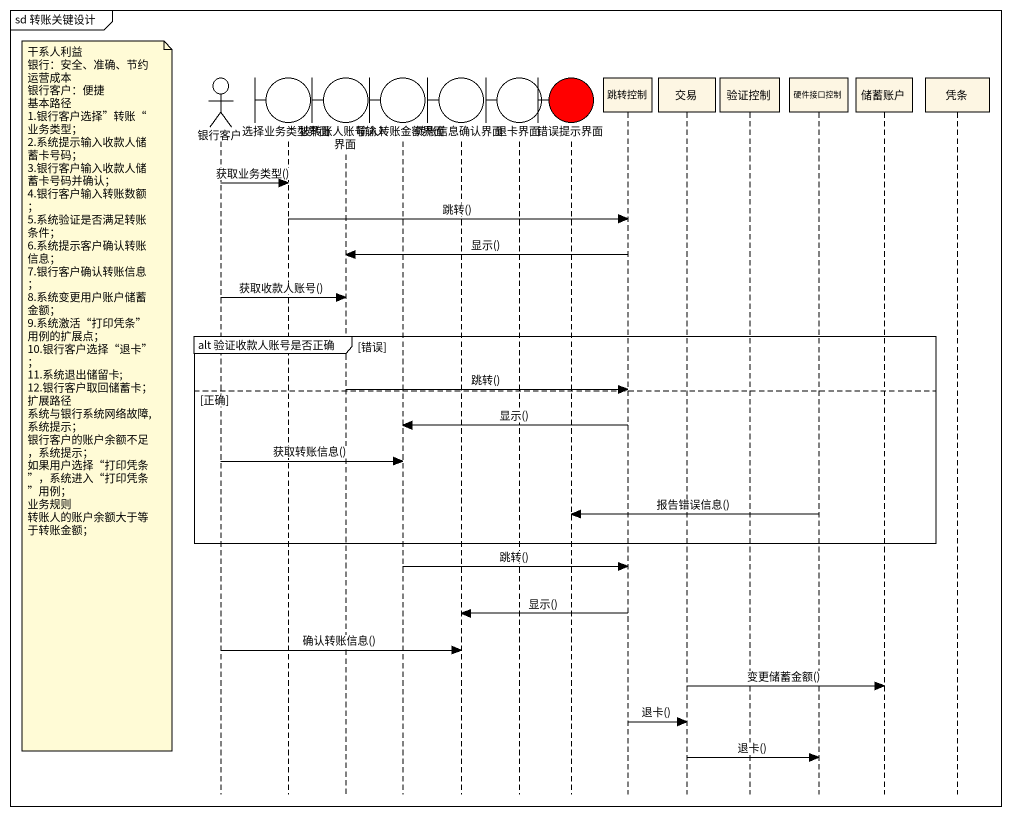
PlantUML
@startuml
mainframe sd 转账关键设计
hide footbox
actor 银行客户
boundary 选择业务类型界面
boundary 被转账人账号输入界面
boundary 输入转账金额界面
boundary 转账信息确认界面
boundary 退卡界面
boundary 错误提示界面 #FF0000
participant 跳转控制
participant 交易
participant 验证控制
participant 硬件接口控制
participant 储蓄账户
participant 凭条

银行客户 -> 选择业务类型界面 : 获取业务类型()
选择业务类型界面 -> 跳转控制 : 跳转()
跳转控制 -> 被转账人账号输入界面 : 显示()
银行客户 -> 被转账人账号输入界面 : 获取收款人账号()
group alt 验证收款人账号是否正确 [错误]
  被转账人账号输入界面 -> 跳转控制 : 跳转()
else 正确
  note left of 银行客户
    干系人利益
    银行：安全、准确、节约运营成本
    银行客户：便捷
    基本路径
    1.银行客户选择”转账“业务类型；
    2.系统提示输入收款人储蓄卡号码；
    3.银行客户输入收款人储蓄卡号码并确认；
    4.银行客户输入转账数额；
    5.系统验证是否满足转账条件；
    6.系统提示客户确认转账信息；
    7.银行客户确认转账信息；
    8.系统变更用户账户储蓄金额；
    9.系统激活“打印凭条”用例的扩展点；
    10.银行客户选择“退卡”；
    11.系统退出储留卡;
    12.银行客户取回储蓄卡；
    扩展路径
    系统与银行系统网络故障,系统提示；
    银行客户的账户余额不足，系统提示；
    如果用户选择“打印凭条”，系统进入“打印凭条”用例；
    业务规则
    转账人的账户余额大于等于转账金额；
  end note
  跳转控制 -> 输入转账金额界面 : 显示()
  银行客户 -> 输入转账金额界面 : 获取转账信息()
  硬件接口控制 -> 错误提示界面 : 报告错误信息()
end
输入转账金额界面 -> 跳转控制 : 跳转()
跳转控制 -> 转账信息确认界面 : 显示()
银行客户 -> 转账信息确认界面 : 确认转账信息()
交易 -> 储蓄账户 : 变更储蓄金额()
跳转控制 -> 交易 : 退卡()
交易 -> 硬件接口控制 : 退卡()
@enduml
